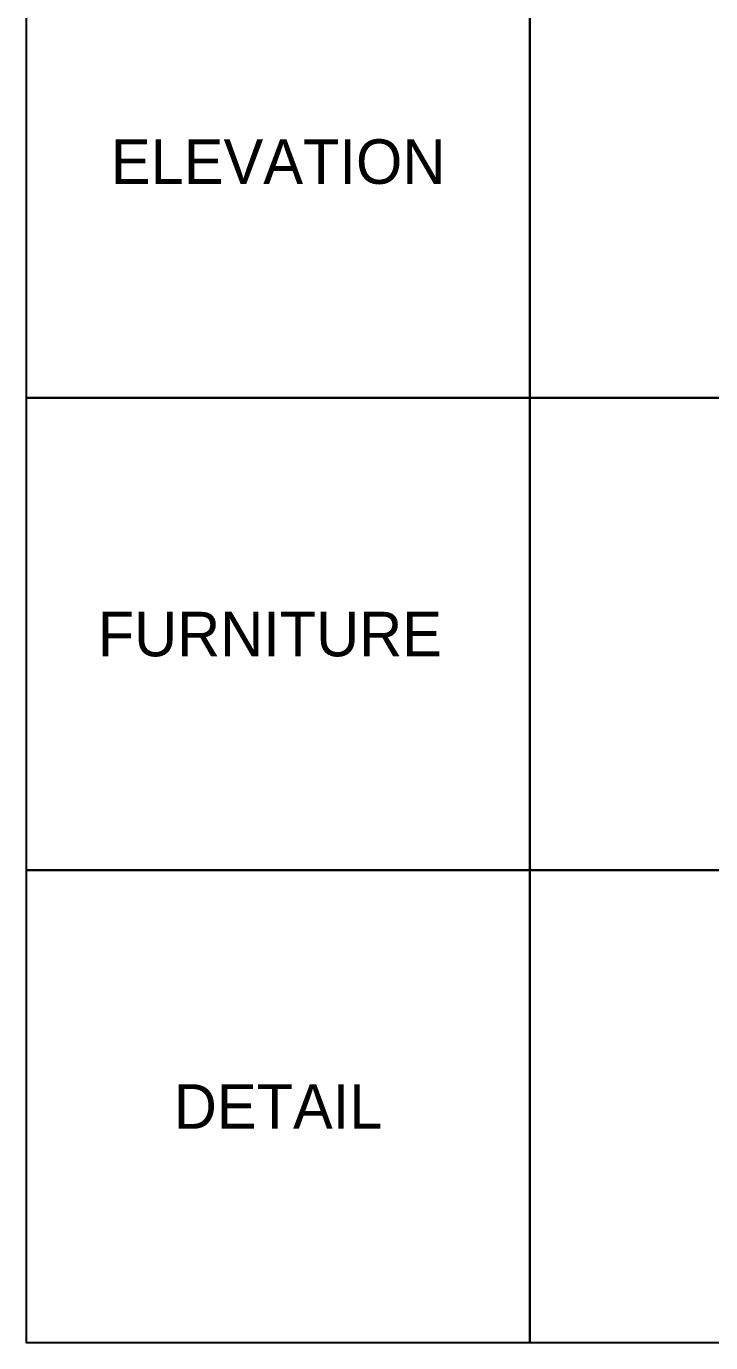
# Model space of a CAD drawing. Header units: millimetres. Extents: x 0 to 400063, y 963 to 238763.
# Drawn here: x 440 to 64941, y 963 to 125095 of the extents above; entities that cross this region are included whole.
import ezdxf
from ezdxf.enums import TextEntityAlignment as Align

# ---------------------------------------------------------------- set-up
doc = ezdxf.new("R2010")
doc.units = ezdxf.units.MM
doc.header["$LTSCALE"] = 40
doc.layers.add('★FORM', color=7, linetype='Continuous')
doc.styles.add('HANA-TEXT', font='stylu.ttf')

msp = doc.modelspace()

# ---------------------------------------------------------------- linework, layer by layer
at = {"layer": '★FORM'}
for points in [[(439.6, 134613.3), (47908.6, 134613.3), (47908.6, 90063.3), (439.6, 90063.3)], [(47908.6, 134613.3), (335029.2, 134613.3), (335029.2, 90063.3), (47908.6, 90063.3)], [(439.6, 90063.3), (47908.6, 90063.3), (47908.6, 45513.3), (439.6, 45513.3)], [(47908.6, 90063.3), (335029.2, 90063.3), (335029.2, 45513.3), (47908.6, 45513.3)], [(439.6, 45513.3), (47908.6, 45513.3), (47908.6, 963.3), (439.6, 963.3)], [(47908.6, 45513.3), (335029.2, 45513.3), (335029.2, 963.3), (47908.6, 963.3)]]:
    msp.add_lwpolyline(points, close=True, dxfattribs=at)

# ---------------------------------------------------------------- texts
at = {"layer": '★FORM', "style": 'HANA-TEXT'}
for s, p in [('ELEVATION', (24174.1, 112338.3)), ('FURNITURE ', (24174.1, 67788.3)), ('DETAIL', (24174.1, 23238.3))]:
    msp.add_text(s, height=4200, dxfattribs=at).set_placement(p, align=Align.MIDDLE_CENTER)

doc.saveas('drawing.dxf')
